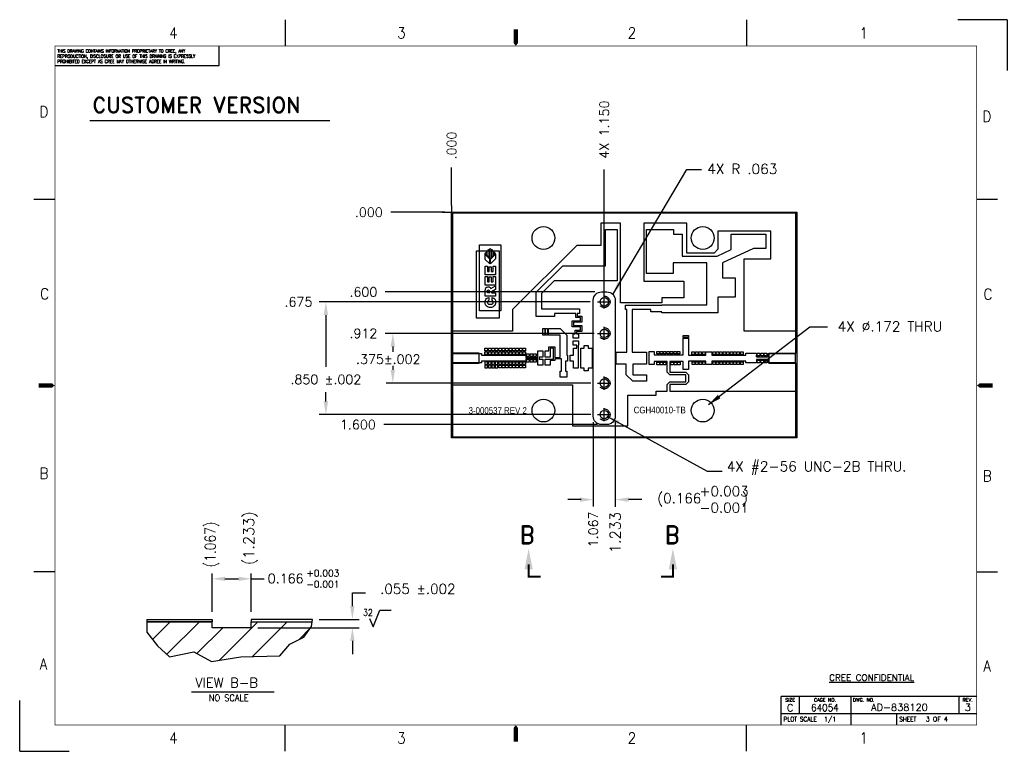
# Model space of a CAD drawing. Header units: inches. Extents: x 10.9 to 26.7, y -6.2 to 5.6.
# Drawn here: x 10.89 to 18.33, y -6.17 to -0.66 of the extents above; entities that cross this region are included whole.
import ezdxf
from ezdxf.enums import TextEntityAlignment as Align

# ---------------------------------------------------------------- set-up
doc = ezdxf.new("R2010")
doc.units = ezdxf.units.IN
doc.header["$MEASUREMENT"] = 0
for name, pattern in [('BROKEN', [0.125, 0.0625, -0.0625]), ('FILLPOLYEX', [101, 100, 1]), ('FILLPOLYIN', [101, 100, 1])]:
    doc.linetypes.add(name, pattern=pattern)
for name, color, linetype in [('BORDER', 9, 'Continuous'), ('CUTOUT_FAB_pill-flange', 7, 'Continuous'), ('HATCH', 6, 'Continuous'), ('HIDDEN', 7, 'BROKEN'), ('MASK', 3, 'Continuous'), ('MASKOUTL', 21, 'Continuous'), ('PALLET', 1, 'Continuous'), ('PALLEThole_FLANGE', 122, 'Continuous'), ('PCB', 6, 'Continuous'), ('PCBHOLE', 200, 'Continuous'), ('Substrate_Outline', 2, 'Continuous'), ('TEXT', 7, 'Continuous'), ('TEXT_CLEAR', 7, 'Continuous'), ('TOP', 5, 'Continuous')]:
    doc.layers.add(name, color=color, linetype=linetype)
doc.layers.add('DIM', color=1, linetype='Continuous', plot=False)
doc.styles.add('ARIAL_NEW', font='ARIAL.TTF', dxfattribs={"width": 0.85})
doc.styles.add('ROMAND', font='romand.shx')
doc.styles.add('ROMANS', font='romans.shx')
doc.dimstyles.get("Standard").update_dxf_attribs({"dimtxt": 0.07, "dimasz": 0.1, "dimexe": 0.05, "dimexo": 0.05, "dimgap": 0.06, "dimtad": 0, "dimtih": 1, "dimtoh": 1, "dimdec": 3, "dimzin": 4, "dimdsep": 46, "dimtxsty": 'ROMANS', "dimcen": 0.09, "dimadec": 0, "dimazin": 0, "dimtfac": 1, "dimtdec": 3, "dimtofl": 0, "dimtmove": 0, "dimatfit": 3, "dimfxl": 1, "dimtolj": 1, "dimtzin": 0, "dimarcsym": 0})

# ---------------------------------------------------------------- blocks, each defined once
blk = doc.blocks.new('LARROW')
blk.add_solid([(0.312, 0), (0, 0.0625), (0, -0.0625)])
blk = doc.blocks.new('2-56t')
blk.add_circle((0, 0), 0.032)
at = {"layer": 'HIDDEN', "linetype": 'BROKEN'}
blk.add_circle((0, 0), 0.043, dxfattribs=at)
blk = doc.blocks.new('block_template(2)_2000')
at = {"layer": 'BORDER'}
for p, q in [((2.28567, 4.98522), (2.28567, 4.9671)), ((2.6024, 4.98522), (2.6024, 4.9671)), ((2.24042, 4.95382), (2.24042, 4.9671)), ((2.1277, 4.95382), (2.24042, 4.95382)), ((2.11329, 4.86202), (2.1277, 4.86202)), ((2.76037, 4.86202), (2.77478, 4.86202)), ((2.1277, 4.60628), (2.11329, 4.60628)), ((2.76032, 4.60628), (2.77473, 4.60628)), ((2.63862, 4.52082), (2.63862, 4.50884)), ((2.67392, 4.52082), (2.67392, 4.50884)), ((2.74816, 4.52082), (2.74816, 4.50884)), ((2.76037, 4.50884), (2.62617, 4.50884)), ((2.67392, 4.50884), (2.67392, 4.5012)), ((2.70544, 4.50884), (2.70544, 4.5012)), ((2.28567, 4.48308), (2.28567, 4.5012)), ((2.6024, 4.48308), (2.6024, 4.5012))]:
    blk.add_line(p, q, dxfattribs=at)
for points in [[(2.44403, 4.96735, 0, 0.00939, 0), (2.44403, 4.97298, 0.00283, 0.00283, 0), (2.44403, 4.97863, 0.00283, 0.00283, 0)], [(2.12744, 4.73415, 0, 0.00939, 0), (2.12182, 4.73415, 0.00283, 0.00283, 0), (2.11649, 4.73415, 0.00283, 0.00283, 0)], [(2.76063, 4.73415, 0, 0.00939, 0), (2.76625, 4.73415, 0.00283, 0.00283, 0), (2.77128, 4.73415, 0.00283, 0.00283, 0)], [(2.44403, 4.50094, 0, 0.00939, 0), (2.44403, 4.49532, 0.00283, 0.00283, 0), (2.44403, 4.48966, 0.00283, 0.00283, 0)]]:
    blk.add_lwpolyline(points, format="xyseb", dxfattribs=at)
at = {"layer": 'BORDER', "const_width": 0.000451}
blk.add_lwpolyline([(2.76037, 4.9671), (2.1277, 4.9671), (2.1277, 4.5012), (2.76037, 4.5012)], close=True, dxfattribs=at)
at = {"layer": 'BORDER', "const_width": 0.000946}
for points in [[(2.62617, 4.52082), (2.76037, 4.52082)], [(2.62617, 4.5012), (2.62617, 4.52082)]]:
    blk.add_lwpolyline(points, dxfattribs=at)
at = {"layer": 'DEFPOINTS'}
for p, q in [((2.7814, 4.98522), (2.74745, 4.98522)), ((2.7814, 4.98522), (2.7814, 4.95032)), ((2.10352, 4.48308), (2.10352, 4.51798)), ((2.10352, 4.48308), (2.13747, 4.48308))]:
    blk.add_line(p, q, dxfattribs=at)
at = {"layer": 'BORDER', "style": 'ROMAND'}
for s, height, width, p in [('4', 0.00752, 0.9, (2.20603, 4.97228)), ('3', 0.00752, 0.9, (2.3626, 4.97245)), ('2', 0.00752, 0.9, (2.52087, 4.97245)), ('1', 0.00752, 0.9, (2.68001, 4.97228)), ('THIS DRAWING CONTAINS INFORMATION PROPRIETARY TO CREE, ANY', 0.0022065, 0.88, (2.12937, 4.96266)), ('REPRODUCTION, DISCLOSURE OR USE OF THIS DRAWING IS EXPRESSLY', 0.0022065, 0.9, (2.12937, 4.95909)), ('PROHIBITED EXCEPT AS CREE MAY OTHERWISE AGREE IN WRITING.', 0.0022065, 0.9, (2.12937, 4.95552)), ('D', 0.00752, 0.9, (2.11707, 4.91831)), ('D', 0.00752, 0.9, (2.7644, 4.91506)), ('C', 0.00752, 0.9, (2.11755, 4.7933)), ('C', 0.00752, 0.9, (2.7651, 4.79308)), ('B', 0.00752, 0.9, (2.11717, 4.67003)), ('B', 0.00752, 0.9, (2.76464, 4.6683)), ('A', 0.00752, 0.9, (2.11717, 4.5392)), ('A', 0.00752, 0.9, (2.76498, 4.53782)), ('PLOT SCALE', 0.003152, 0.9, (2.62789, 4.50352)), ('SHEET', 0.003152, 0.9, (2.70732, 4.50352)), ('4', 0.00752, 0.9, (2.20603, 4.48849)), ('3', 0.00752, 0.9, (2.3626, 4.48833)), ('2', 0.00752, 0.9, (2.52087, 4.48836)), ('1', 0.00752, 0.9, (2.68001, 4.48849))]:
    blk.add_text(s, height=height, dxfattribs=dict(at, width=width)).set_placement(p)
for s, height, p in [('SIZE', 0.002364, (2.63239, 4.51711)), ('C', 0.00492, (2.63239, 4.51042)), ('CAGE NO.', 0.002364, (2.65627, 4.51711))]:
    blk.add_text(s, height=height, dxfattribs=at).set_placement(p, align=Align.CENTER)
at = {"layer": 'BORDER', "style": 'ROMAND', "width": 0.9}
blk.add_text('64054', height=0.004917, dxfattribs=at).set_placement((2.65621, 4.51047), align=Align.CENTER)
at = {"layer": 'BORDER', "style": 'ROMAND'}
for s, p in [('DWG. NO.', (2.67549, 4.51711)), ('REV.', (2.75077, 4.51711))]:
    blk.add_text(s, height=0.002364, dxfattribs=at).set_placement(p)
at = {"layer": 'DIM', "style": 'ROMAND'}
blk.add_text('%%UCREE CONFIDENTIAL', height=0.0044256, dxfattribs=at).set_placement((2.65916, 4.53137))
at = {"layer": 'TEXT'}
for tag, p, height, style in [('DRWNO', (2.68789, 4.51081), 0.00492, 'ROMAND'), ('SCALE', (2.65563, 4.50357), 0.00315, 'ROMANS'), ('SHTNO', (2.72552, 4.50351), 0.00315, 'ROMANS')]:
    blk.add_attdef(tag, p, '', height=height, dxfattribs=dict(at, style=style))
at = {"layer": 'TEXT', "style": 'ROMAND'}
blk.add_attdef('REV.', text='', height=0.00492, dxfattribs=at).set_placement((2.75434, 4.51081), align=Align.CENTER)
blk = doc.blocks.new('*X27')
at = {"color": 0, "linetype": 'Continuous'}
for p, q in [((21.4909, 24.1425), (21.5973, 24.249)), ((21.5782, 24.0531), (21.7741, 24.249)), ((21.7599, 24.058), (21.9159, 24.214)), ((21.8958, 24.0172), (22.1277, 24.249)), ((22.0959, 24.0404), (22.3045, 24.249)), ((22.3739, 24.1416), (22.4474, 24.2151))]:
    blk.add_line(p, q, dxfattribs=at)

msp = doc.modelspace()

# ---------------------------------------------------------------- linework, layer by layer
for p, q in [((14.1462, -2.0578), (14.1462, -2.1258)), ((14.0752, -2.1078), (14.1852, -2.1078))]:
    msp.add_line(p, q)
at = {"layer": 'CUTOUT_FAB_pill-flange', "linetype": 'Continuous'}
msp.add_lwpolyline([(15.2132, -2.7708, -0.41421), (15.2762, -2.7078), (15.3162, -2.7078, -0.414217), (15.3792, -2.7708), (15.3792, -3.6448, -0.41421), (15.3162, -3.7078), (15.2762, -3.7078, -0.414217), (15.2132, -3.6448)], format="xyb", close=True, dxfattribs=at)
msp.add_lwpolyline([(15.2132, -2.7708, -0.41421), (15.2762, -2.7078), (15.3162, -2.7078, -0.414217), (15.3792, -2.7708), (15.3792, -3.6448, -0.41421), (15.3162, -3.7078), (15.2762, -3.7078, -0.414217), (15.2132, -3.6448)], format="xyb", close=True, dxfattribs=at)
msp.add_lwpolyline([(15.2132, -2.7708, -0.41421), (15.2762, -2.7078), (15.3162, -2.7078, -0.414217), (15.3792, -2.7708), (15.3792, -3.6448, -0.41421), (15.3162, -3.7078), (15.2762, -3.7078, -0.414217), (15.2132, -3.6448)], format="xyb", close=True, dxfattribs=at)
msp.add_lwpolyline([(15.2132, -2.7708, -0.41421), (15.2762, -2.7078), (15.3162, -2.7078, -0.414217), (15.3792, -2.7708), (15.3792, -3.6448, -0.41421), (15.3162, -3.7078), (15.2762, -3.7078, -0.414217), (15.2132, -3.6448)], format="xyb", close=True, dxfattribs=at)
at = {"layer": 'DIM'}
for p, q in [((11.4201, -1.416), (13.2291, -1.416)), ((14.1461, -2.0579), (14.1461, -1.7704)), ((15.2961, -2.8209), (15.2961, -1.7869)), ((14.0961, -2.1079), (13.6873, -2.1079)), ((15.2261, -2.7079), (13.6465, -2.7079)), ((14.0961, -2.7829), (13.1489, -2.7829)), ((15.1901, -2.7829), (13.1571, -2.7829)), ((13.1989, -2.8829), (13.1989, -3.2727)), ((15.2209, -3.0204), (13.6467, -3.0204)), ((14.0961, -3.0204), (13.6532, -3.0204)), ((13.7032, -3.1204), (13.7032, -3.1585)), ((13.7032, -3.2646), (13.7032, -3.2954)), ((15.1961, -3.3954), (13.6532, -3.3954)), ((13.1989, -3.5329), (13.1989, -3.4627)), ((15.1961, -3.6329), (13.1489, -3.6329)), ((15.2461, -3.7079), (13.6352, -3.7079)), ((15.2131, -3.689), (15.2131, -4.3251)), ((15.3792, -3.688), (15.3792, -4.3265)), ((15.2131, -3.8469), (15.2131, -4.3024)), ((15.123, -4.2729), (15.023, -4.2729)), ((15.5791, -4.2729), (15.4791, -4.2729)), ((13.3986, -5.0753), (13.3986, -4.9753)), ((13.3986, -4.9753), (13.4986, -4.9753)), ((13.1477, -5.1753), (13.4486, -5.1753)), ((12.6868, -5.2377), (13.4486, -5.2377)), ((13.3986, -5.3377), (13.3986, -5.4377))]:
    msp.add_line(p, q, dxfattribs=at)
at = {"layer": 'DIM', "linetype": 'Continuous'}
for p, q in [((12.3423, -5.1174), (12.3423, -4.8297)), ((12.6368, -5.1174), (12.6368, -4.8297)), ((12.4383, -4.8697), (12.5408, -4.8697)), ((12.6368, -4.8697), (12.7328, -4.8697)), ((12.1875, -5.7213), (12.8081, -5.7213))]:
    msp.add_line(p, q, dxfattribs=at)
at = {"layer": 'DIM', "const_width": 0.0155}
for points in [[(14.8159, -4.8534), (14.7265, -4.8534), (14.7265, -4.7604)], [(15.8134, -4.7604), (15.8134, -4.8534), (15.7227, -4.8534)]]:
    msp.add_lwpolyline(points, dxfattribs=at)
at = {"layer": 'DIM'}
for points in [[(13.1823, -2.8829), (13.2156, -2.8829), (13.1989, -2.7829)], [(13.6865, -3.1204), (13.7199, -3.1204), (13.7032, -3.0204)], [(13.6865, -3.2954), (13.7199, -3.2954), (13.7032, -3.3954)], [(13.1823, -3.5329), (13.2156, -3.5329), (13.1989, -3.6329)], [(15.1131, -4.2562), (15.1131, -4.2895), (15.2131, -4.2729)], [(15.4791, -4.2562), (15.4791, -4.2895), (15.3791, -4.2729)], [(13.3819, -5.0753), (13.4153, -5.0753), (13.3986, -5.1753)], [(13.3819, -5.3377), (13.4153, -5.3377), (13.3986, -5.2377)]]:
    msp.add_solid(points, dxfattribs=at)
at = {"layer": 'DIM', "linetype": 'Continuous'}
for points in [[(12.4383, -4.8537), (12.4383, -4.8857), (12.3423, -4.8697)], [(12.5408, -4.8537), (12.5408, -4.8857), (12.6368, -4.8697)]]:
    msp.add_solid(points, dxfattribs=at)
at = {"layer": 'MASK', "color": 3}
msp.add_lwpolyline([(14.3342, -2.3998), (14.5052, -2.3998), (14.5052, -2.9068), (14.3342, -2.9068)], close=True, dxfattribs=at)
at = {"layer": 'MASKOUTL', "linetype": 'Continuous'}
msp.add_lwpolyline([(14.1541, -2.1128), (16.7381, -2.1128), (16.7381, -3.1718), (16.5371, -3.1718), (16.5371, -3.2458), (16.7381, -3.2458), (16.7381, -3.8018), (14.1541, -3.8018), (14.1541, -3.2438), (14.3541, -3.2438), (14.3541, -3.1698), (14.1541, -3.1698)], close=True, dxfattribs=at)
at = {"layer": 'PALLET', "linetype": 'Continuous'}
for p, q in [((11.8494, -5.1941), (12.3423, -5.1941)), ((12.3423, -5.2377), (12.3423, -5.1941)), ((12.6368, -5.1941), (13.0955, -5.1941)), ((12.6368, -5.2377), (12.6368, -5.1941)), ((12.6368, -5.2377), (12.3423, -5.2377))]:
    msp.add_line(p, q, dxfattribs=at)
msp.add_lwpolyline([(11.8494, -5.1753), (11.8494, -5.2727), (11.9304, -5.3757), (12.0212, -5.4566), (12.2052, -5.4198), (12.3377, -5.4934), (12.5585, -5.4566), (12.8529, -5.4492), (12.9265, -5.361), (13.0321, -5.3095), (13.0914, -5.2286), (13.0977, -5.1753)], dxfattribs=at)
at = {"layer": 'PCB', "linetype": 'Continuous'}
for points in [[(11.8494, -5.1753), (12.3423, -5.1753), (12.3423, -5.1941), (11.8494, -5.1941)], [(13.0977, -5.1753), (12.6368, -5.1753)], [(12.6368, -5.1753), (12.6368, -5.1941), (13.0955, -5.1941)]]:
    msp.add_lwpolyline(points, dxfattribs=at)
at = {"layer": 'PCBHOLE'}
for centre in [(14.8381, -2.3018), (16.0381, -2.3018), (14.8381, -3.6018), (16.0381, -3.6018)]:
    msp.add_circle(centre, 0.086, dxfattribs=at)
at = {"layer": 'Substrate_Outline'}
msp.add_lwpolyline([(14.1462, -2.1078), (16.7462, -2.1078), (16.7462, -3.8078), (14.1462, -3.8078), (14.1462, -2.1078)], close=True, dxfattribs=at)
msp.add_lwpolyline([(14.1462, -2.1078), (16.7462, -2.1078), (16.7462, -3.8078), (14.1462, -3.8078), (14.1462, -2.1078)], close=True, dxfattribs=at)
at = {"layer": 'TEXT'}
for p, q in [((15.2961, -2.8329), (15.2961, -2.7329)), ((15.2461, -2.7829), (15.3461, -2.7829)), ((15.2961, -3.0704), (15.2961, -2.9704)), ((15.2461, -3.0204), (15.3461, -3.0204)), ((15.2961, -3.4454), (15.2961, -3.3454)), ((15.2461, -3.3954), (15.3461, -3.3954)), ((15.2461, -3.6329), (15.3461, -3.6329)), ((15.2961, -3.6829), (15.2961, -3.5829))]:
    msp.add_line(p, q, dxfattribs=at)
at = {"layer": 'TEXT', "linetype": 'Continuous'}
for p, q in [((13.5545, -5.2304), (13.6043, -5.1052)), ((13.6043, -5.1052), (13.6915, -5.1052)), ((13.5274, -5.1698), (13.5545, -5.2304))]:
    msp.add_line(p, q, dxfattribs=at)
at = {"layer": 'TOP', "color": 5}
msp.add_lwpolyline([(14.1462, -2.1078), (16.7462, -2.1078), (16.7462, -3.0038), (16.3512, -3.0038), (16.3512, -2.4578), (16.5502, -2.4578), (16.5502, -2.2498), (16.1522, -2.2498), (16.1522, -2.3868), (16.1232, -2.4158), (15.9172, -2.4158), (15.9172, -2.1898), (15.5932, -2.1898), (15.5932, -2.6278), (15.8962, -2.6278), (15.8962, -2.7518), (15.7292, -2.7518), (15.7292, -2.7898), (15.4182, -2.7898), (15.4182, -2.1898), (15.2712, -2.1898), (15.2712, -2.3588), (15.0892, -2.3588), (14.6052, -2.8408), (14.6052, -3.0048), (14.1462, -3.0048), (14.1462, -2.1078)], close=True, dxfattribs=at)
at = {"layer": 'TOP', "color": 4}
for points in [[(15.3052, -2.2388), (15.3922, -2.2388), (15.3922, -2.6258), (14.9192, -2.6258), (14.8242, -2.7198), (14.8242, -2.8358), (15.1102, -2.8358), (15.1102, -2.8718), (15.0932, -2.8718), (15.0932, -2.8908), (15.1282, -2.8908), (15.1282, -2.9358), (15.0632, -2.9358), (15.0632, -2.9608), (15.1282, -2.9608), (15.1282, -3.0058), (15.0882, -3.0058), (15.0882, -3.0248), (15.1032, -3.0248), (15.1032, -3.0568), (15.0622, -3.0568), (15.0622, -3.0248), (15.0782, -3.0248), (15.0782, -2.9958), (15.1182, -2.9958), (15.1182, -2.9708), (15.0532, -2.9708), (15.0532, -2.9258), (15.1182, -2.9258), (15.1182, -2.9008), (15.0832, -2.9008), (15.0832, -2.8718), (14.9202, -2.8718), (14.9202, -2.8938), (14.7842, -2.8938), (14.7842, -2.7098), (14.9832, -2.5118), (15.3052, -2.5118), (15.3052, -2.2388)], [(15.6132, -2.2388), (15.8182, -2.2388), (15.8182, -2.2738), (15.8822, -2.2738), (15.8822, -2.4398), (16.1462, -2.4398), (16.2522, -2.3878), (16.2522, -2.2738), (16.5132, -2.2738), (16.5132, -2.3818), (16.4212, -2.3818), (16.1872, -2.4898), (16.1872, -2.6028), (16.2822, -2.6028), (16.2822, -2.7478), (16.1512, -2.7478), (16.1512, -2.8658), (15.7312, -2.8658), (15.7312, -2.8588), (15.6462, -2.8588), (15.6462, -2.8418), (15.5052, -2.8418), (15.5052, -3.1618), (15.5102, -3.1618), (15.5102, -3.1618), (15.6152, -3.1618), (15.6152, -3.2518), (15.5112, -3.2518), (15.5112, -3.2518), (15.5112, -3.2518), (15.5112, -3.3318), (15.6132, -3.3318), (15.6132, -3.3818), (15.5112, -3.3818), (15.4602, -3.3318), (15.4602, -3.2518), (15.3852, -3.2518), (15.3852, -3.1618), (15.4652, -3.1618), (15.4652, -2.8418), (15.4572, -2.8418), (15.4572, -2.8088), (15.7292, -2.8088), (15.7292, -2.8058), (16.0682, -2.8058), (16.0682, -2.4898), (15.8152, -2.4898), (15.8152, -2.5688), (15.6132, -2.5688), (15.6132, -2.2388)], [(14.8332, -2.9848), (14.8482, -2.9848), (14.8482, -3.0348), (14.8332, -3.0348)], [(14.8752, -2.9848), (14.9632, -2.9848), (15.0132, -3.0348), (15.0132, -3.1848), (15.0182, -3.1848), (15.0182, -3.2288), (15.0032, -3.2288), (15.0032, -3.3058), (15.0132, -3.3058), (15.0132, -3.3508), (14.9632, -3.3508), (14.9632, -3.3058), (14.9732, -3.3058), (14.9732, -3.2118), (14.9232, -3.2118), (14.9232, -3.2248), (14.8882, -3.2248), (14.8882, -3.2608), (14.8512, -3.2608), (14.8512, -3.2148), (14.9132, -3.2148), (14.9132, -3.1328), (14.8882, -3.1328), (14.8882, -3.1988), (14.8512, -3.1988), (14.8512, -3.1528), (14.8782, -3.1528), (14.8782, -3.1228), (14.9232, -3.1228), (14.9232, -3.2018), (14.9632, -3.2018), (14.9632, -3.0348), (14.8752, -3.0348), (14.8752, -2.9848)], [(14.8542, -2.9848), (14.8692, -2.9848), (14.8692, -3.0348), (14.8542, -3.0348)], [(15.8912, -3.0358), (15.9312, -3.0358), (15.9312, -3.0508), (15.8912, -3.0508)], [(15.0622, -3.0768), (15.1032, -3.0768), (15.1032, -3.1088), (15.1002, -3.1088), (15.1002, -3.2818), (15.0652, -3.2818), (15.0652, -3.2288), (15.0402, -3.2288), (15.0402, -3.1848), (15.0652, -3.1848), (15.0652, -3.1318), (15.0902, -3.1318), (15.0902, -3.1088), (15.0622, -3.1088), (15.0622, -3.0768)], [(15.1452, -3.1118), (15.1752, -3.1118), (15.1752, -3.1318), (15.2052, -3.1318), (15.2052, -3.2818), (15.1752, -3.2818), (15.1752, -3.3018), (15.1452, -3.3018), (15.1452, -3.2818), (15.1202, -3.2818), (15.1202, -3.1318), (15.1452, -3.1318), (15.1452, -3.1118)], [(14.1552, -3.1718), (14.3702, -3.1718), (14.3702, -3.1848), (14.3702, -3.1848), (14.3702, -3.1848), (14.7052, -3.1848), (14.7052, -3.2018), (14.7962, -3.2018), (14.7962, -3.1528), (14.8332, -3.1528), (14.8332, -3.1988), (14.8062, -3.1988), (14.8062, -3.2148), (14.8332, -3.2148), (14.8332, -3.2608), (14.7962, -3.2608), (14.7962, -3.2118), (14.7052, -3.2118), (14.7052, -3.2288), (14.3702, -3.2288), (14.3702, -3.2288), (14.3702, -3.2288), (14.3702, -3.2418), (14.1552, -3.2418), (14.1552, -3.1718)], [(14.3972, -3.1328), (14.4172, -3.1328), (14.4172, -3.1528), (14.3972, -3.1528)], [(14.3972, -3.1588), (14.4172, -3.1588), (14.4172, -3.1788), (14.3972, -3.1788)], [(14.4232, -3.1328), (14.4432, -3.1328), (14.4432, -3.1528), (14.4232, -3.1528)], [(14.4232, -3.1588), (14.4432, -3.1588), (14.4432, -3.1788), (14.4232, -3.1788)], [(14.4492, -3.1328), (14.4692, -3.1328), (14.4692, -3.1528), (14.4492, -3.1528)], [(14.4492, -3.1588), (14.4692, -3.1588), (14.4692, -3.1788), (14.4492, -3.1788)], [(14.4752, -3.1328), (14.4952, -3.1328), (14.4952, -3.1528), (14.4752, -3.1528)], [(14.4752, -3.1588), (14.4952, -3.1588), (14.4952, -3.1788), (14.4752, -3.1788)], [(14.5012, -3.1328), (14.5212, -3.1328), (14.5212, -3.1528), (14.5012, -3.1528)], [(14.5012, -3.1588), (14.5212, -3.1588), (14.5212, -3.1788), (14.5012, -3.1788)], [(14.5272, -3.1328), (14.5472, -3.1328), (14.5472, -3.1528), (14.5272, -3.1528)], [(14.5272, -3.1588), (14.5472, -3.1588), (14.5472, -3.1788), (14.5272, -3.1788)], [(14.5532, -3.1328), (14.5732, -3.1328), (14.5732, -3.1528), (14.5532, -3.1528)], [(14.5532, -3.1588), (14.5732, -3.1588), (14.5732, -3.1788), (14.5532, -3.1788)], [(14.5792, -3.1328), (14.5992, -3.1328), (14.5992, -3.1528), (14.5792, -3.1528)], [(14.5792, -3.1588), (14.5992, -3.1588), (14.5992, -3.1788), (14.5792, -3.1788)], [(14.6052, -3.1328), (14.6252, -3.1328), (14.6252, -3.1528), (14.6052, -3.1528)], [(14.6052, -3.1588), (14.6252, -3.1588), (14.6252, -3.1788), (14.6052, -3.1788)], [(14.6312, -3.1328), (14.6512, -3.1328), (14.6512, -3.1528), (14.6312, -3.1528)], [(14.6312, -3.1588), (14.6512, -3.1588), (14.6512, -3.1788), (14.6312, -3.1788)], [(14.6572, -3.1328), (14.6772, -3.1328), (14.6772, -3.1528), (14.6572, -3.1528)], [(14.6572, -3.1588), (14.6772, -3.1588), (14.6772, -3.1788), (14.6572, -3.1788)], [(14.6832, -3.1328), (14.7032, -3.1328), (14.7032, -3.1528), (14.6832, -3.1528)], [(14.6832, -3.1588), (14.7032, -3.1588), (14.7032, -3.1788), (14.6832, -3.1788)], [(14.7112, -3.1758), (14.7312, -3.1758), (14.7312, -3.1958), (14.7112, -3.1958)], [(14.7372, -3.1758), (14.7572, -3.1758), (14.7572, -3.1958), (14.7372, -3.1958)], [(14.7632, -3.1758), (14.7832, -3.1758), (14.7832, -3.1958), (14.7632, -3.1958)], [(15.6932, -3.1558), (15.7112, -3.1558), (15.7112, -3.1758), (15.6932, -3.1758)], [(15.7172, -3.1558), (15.7372, -3.1558), (15.7372, -3.1758), (15.7172, -3.1758)], [(15.7432, -3.1558), (15.7612, -3.1558), (15.7612, -3.1758), (15.7432, -3.1758)], [(15.7672, -3.1558), (15.7872, -3.1558), (15.7872, -3.1758), (15.7672, -3.1758)], [(15.7932, -3.1558), (15.8132, -3.1558), (15.8132, -3.1758), (15.7932, -3.1758)], [(15.8192, -3.1558), (15.8392, -3.1558), (15.8392, -3.1758), (15.8192, -3.1758)], [(15.8452, -3.1558), (15.8652, -3.1558), (15.8652, -3.1758), (15.8452, -3.1758)], [(15.9572, -3.1588), (15.9772, -3.1588), (15.9772, -3.1788), (15.9572, -3.1788)], [(15.9832, -3.1588), (16.0032, -3.1588), (16.0032, -3.1788), (15.9832, -3.1788)], [(16.0092, -3.1588), (16.0292, -3.1588), (16.0292, -3.1788), (16.0092, -3.1788)], [(16.0352, -3.1588), (16.0552, -3.1588), (16.0552, -3.1788), (16.0352, -3.1788)], [(16.1132, -3.1588), (16.1332, -3.1588), (16.1332, -3.1788), (16.1132, -3.1788)], [(16.1392, -3.1588), (16.1592, -3.1588), (16.1592, -3.1788), (16.1392, -3.1788)], [(16.1652, -3.1588), (16.1852, -3.1588), (16.1852, -3.1788), (16.1652, -3.1788)], [(16.1922, -3.1588), (16.2122, -3.1588), (16.2122, -3.1788), (16.1922, -3.1788)], [(16.2182, -3.1588), (16.2382, -3.1588), (16.2382, -3.1788), (16.2182, -3.1788)], [(16.2442, -3.1588), (16.2642, -3.1588), (16.2642, -3.1788), (16.2442, -3.1788)], [(16.2702, -3.1588), (16.2902, -3.1588), (16.2902, -3.1788), (16.2702, -3.1788)], [(16.2962, -3.1588), (16.3162, -3.1588), (16.3162, -3.1788), (16.2962, -3.1788)], [(16.3222, -3.1588), (16.3422, -3.1588), (16.3422, -3.1788), (16.3222, -3.1788)], [(16.4492, -3.1708), (16.4692, -3.1708), (16.4692, -3.1908), (16.4492, -3.1908)], [(16.4752, -3.1708), (16.4952, -3.1708), (16.4952, -3.1908), (16.4752, -3.1908)], [(16.5012, -3.1708), (16.5212, -3.1708), (16.5212, -3.1908), (16.5012, -3.1908)], [(14.3972, -3.2549), (14.4172, -3.2549), (14.4172, -3.2349), (14.3972, -3.2349)], [(14.3972, -3.2809), (14.4172, -3.2809), (14.4172, -3.2609), (14.3972, -3.2609)], [(14.4232, -3.2549), (14.4432, -3.2549), (14.4432, -3.2349), (14.4232, -3.2349)], [(14.4232, -3.2809), (14.4432, -3.2809), (14.4432, -3.2609), (14.4232, -3.2609)], [(14.4492, -3.2549), (14.4692, -3.2549), (14.4692, -3.2349), (14.4492, -3.2349)], [(14.4492, -3.2809), (14.4692, -3.2809), (14.4692, -3.2609), (14.4492, -3.2609)], [(14.4752, -3.2549), (14.4952, -3.2549), (14.4952, -3.2349), (14.4752, -3.2349)], [(14.4752, -3.2809), (14.4952, -3.2809), (14.4952, -3.2609), (14.4752, -3.2609)], [(14.5012, -3.2348), (14.5212, -3.2348), (14.5212, -3.2548), (14.5012, -3.2548)], [(14.5012, -3.2608), (14.5212, -3.2608), (14.5212, -3.2808), (14.5012, -3.2808)], [(14.5272, -3.2348), (14.5472, -3.2348), (14.5472, -3.2548), (14.5272, -3.2548)], [(14.5272, -3.2608), (14.5472, -3.2608), (14.5472, -3.2808), (14.5272, -3.2808)], [(14.5532, -3.2348), (14.5732, -3.2348), (14.5732, -3.2548), (14.5532, -3.2548)], [(14.5532, -3.2608), (14.5732, -3.2608), (14.5732, -3.2808), (14.5532, -3.2808)], [(14.5792, -3.2348), (14.5992, -3.2348), (14.5992, -3.2548), (14.5792, -3.2548)], [(14.5792, -3.2608), (14.5992, -3.2608), (14.5992, -3.2808), (14.5792, -3.2808)], [(14.6052, -3.2348), (14.6252, -3.2348), (14.6252, -3.2548), (14.6052, -3.2548)], [(14.6052, -3.2608), (14.6252, -3.2608), (14.6252, -3.2808), (14.6052, -3.2808)], [(14.6312, -3.2348), (14.6512, -3.2348), (14.6512, -3.2548), (14.6312, -3.2548)], [(14.6312, -3.2608), (14.6512, -3.2608), (14.6512, -3.2808), (14.6312, -3.2808)], [(14.6572, -3.2348), (14.6772, -3.2348), (14.6772, -3.2548), (14.6572, -3.2548)], [(14.6572, -3.2608), (14.6772, -3.2608), (14.6772, -3.2808), (14.6572, -3.2808)], [(14.6832, -3.2348), (14.7032, -3.2348), (14.7032, -3.2548), (14.6832, -3.2548)], [(14.6832, -3.2608), (14.7032, -3.2608), (14.7032, -3.2808), (14.6832, -3.2808)], [(14.7112, -3.2178), (14.7312, -3.2178), (14.7312, -3.2378), (14.7112, -3.2378)], [(14.7372, -3.2178), (14.7572, -3.2178), (14.7572, -3.2378), (14.7372, -3.2378)], [(14.7632, -3.2178), (14.7832, -3.2178), (14.7832, -3.2378), (14.7632, -3.2378)], [(15.6932, -3.2378), (15.7112, -3.2378), (15.7112, -3.2578), (15.6932, -3.2578)], [(15.7172, -3.2378), (15.7372, -3.2378), (15.7372, -3.2578), (15.7172, -3.2578)], [(15.7432, -3.2378), (15.7612, -3.2378), (15.7612, -3.2578), (15.7432, -3.2578)], [(15.7972, -3.2378), (15.8172, -3.2378), (15.8172, -3.2578), (15.7972, -3.2578)], [(15.8232, -3.2378), (15.8432, -3.2378), (15.8432, -3.2578), (15.8232, -3.2578)], [(15.8492, -3.2378), (15.8692, -3.2378), (15.8692, -3.2578), (15.8492, -3.2578)], [(15.9582, -3.2348), (15.9782, -3.2348), (15.9782, -3.2548), (15.9582, -3.2548)], [(15.9842, -3.2348), (16.0042, -3.2348), (16.0042, -3.2548), (15.9842, -3.2548)], [(16.0102, -3.2348), (16.0302, -3.2348), (16.0302, -3.2548), (16.0102, -3.2548)], [(16.0362, -3.2348), (16.0562, -3.2348), (16.0562, -3.2548), (16.0362, -3.2548)], [(16.1142, -3.2348), (16.1342, -3.2348), (16.1342, -3.2548), (16.1142, -3.2548)], [(16.1402, -3.2348), (16.1602, -3.2348), (16.1602, -3.2548), (16.1402, -3.2548)], [(16.1662, -3.2348), (16.1862, -3.2348), (16.1862, -3.2548), (16.1662, -3.2548)], [(16.1922, -3.2348), (16.2122, -3.2348), (16.2122, -3.2548), (16.1922, -3.2548)], [(16.2182, -3.2348), (16.2382, -3.2348), (16.2382, -3.2548), (16.2182, -3.2548)], [(16.2442, -3.2348), (16.2642, -3.2348), (16.2642, -3.2548), (16.2442, -3.2548)], [(16.2702, -3.2348), (16.2902, -3.2348), (16.2902, -3.2548), (16.2702, -3.2548)], [(16.2962, -3.2348), (16.3162, -3.2348), (16.3162, -3.2548), (16.2962, -3.2548)], [(16.3222, -3.2348), (16.3422, -3.2348), (16.3422, -3.2548), (16.3222, -3.2548)], [(16.4492, -3.2228), (16.4692, -3.2228), (16.4692, -3.2428), (16.4492, -3.2428)], [(16.4752, -3.2228), (16.4952, -3.2228), (16.4952, -3.2428), (16.4752, -3.2428)], [(16.5012, -3.2228), (16.5212, -3.2228), (16.5212, -3.2428), (16.5012, -3.2428)]]:
    msp.add_lwpolyline(points, close=True, dxfattribs=at)
at = {"layer": 'TOP', "color": 6, "linetype": 'FILLPOLYIN'}
msp.add_lwpolyline([(14.5181, -2.3538), (14.5181, -2.851), (14.3572, -2.851), (14.3572, -2.3538)], close=True, dxfattribs=at)
at = {"layer": 'TOP', "color": 4, "linetype": 'FILLPOLYEX'}
for points in [[(14.4294, -2.4495), (14.4371, -2.457), (14.4448, -2.4495), (14.4448, -2.3876), (14.4371, -2.3801), (14.4294, -2.3876)], [(14.4105, -2.406), (14.4105, -2.4316), (14.3976, -2.4186)], [(14.3976, -2.4604), (14.4347, -2.4971), (14.4347, -2.4614), (14.3976, -2.4246)], [(14.4256, -2.3913), (14.4256, -2.4468), (14.4143, -2.4353), (14.4143, -2.4023)], [(14.4765, -2.4237), (14.4765, -2.4595), (14.4386, -2.4971), (14.4386, -2.4614)], [(14.4599, -2.4023), (14.4599, -2.4353), (14.4485, -2.4468), (14.4485, -2.3913)], [(14.4636, -2.406), (14.4636, -2.4316), (14.4765, -2.4186)], [(14.4165, -2.5154), (14.4165, -2.5548), (14.4284, -2.5548), (14.4284, -2.5181), (14.444, -2.5181), (14.444, -2.5548), (14.4594, -2.5548), (14.4594, -2.5141), (14.4765, -2.5141), (14.4765, -2.5786), (14.3999, -2.5786), (14.3999, -2.5154)], [(14.4162, -2.5928), (14.4162, -2.6322), (14.4281, -2.6322), (14.4281, -2.5955), (14.4438, -2.5955), (14.4438, -2.6322), (14.4592, -2.6322), (14.4592, -2.5915), (14.4763, -2.5915), (14.4763, -2.6561), (14.3996, -2.6561), (14.3996, -2.5928)], [(14.432, -2.6723), (14.4355, -2.6748), (14.4381, -2.6772), (14.4391, -2.6788), (14.4412, -2.6823), (14.4769, -2.6633), (14.4769, -2.6901), (14.4456, -2.7073), (14.4456, -2.7149), (14.4769, -2.7149), (14.4769, -2.7391), (14.4001, -2.7391), (14.4001, -2.6948), (14.4005, -2.6902), (14.4017, -2.6839), (14.4034, -2.6798), (14.4049, -2.6778), (14.4067, -2.6753), (14.4095, -2.6734), (14.4134, -2.6713), (14.4187, -2.6701), (14.4204, -2.67), (14.4248, -2.67), (14.4288, -2.6709)], [(14.4274, -2.7498), (14.4274, -2.7723), (14.4249, -2.7731), (14.4218, -2.7748), (14.4195, -2.777), (14.4179, -2.7796), (14.4169, -2.7824), (14.4165, -2.7835), (14.4165, -2.786), (14.4165, -2.7876), (14.4175, -2.7916), (14.4195, -2.7949), (14.4221, -2.7974), (14.425, -2.7992), (14.4286, -2.8004), (14.4334, -2.8012), (14.4385, -2.8013), (14.4419, -2.8014), (14.446, -2.8008), (14.4498, -2.8003), (14.4525, -2.7991), (14.4547, -2.7982), (14.4566, -2.7965), (14.4582, -2.7941), (14.4596, -2.7909), (14.4603, -2.7876), (14.4601, -2.7847), (14.4599, -2.7824), (14.459, -2.7799), (14.4576, -2.7779), (14.4566, -2.7764), (14.4534, -2.7742), (14.4518, -2.7735), (14.4518, -2.7508), (14.4565, -2.752), (14.4617, -2.7546), (14.4651, -2.7562), (14.4698, -2.7605), (14.4739, -2.7658), (14.477, -2.7749), (14.4783, -2.784), (14.478, -2.7874), (14.4775, -2.7958), (14.4755, -2.8036), (14.4716, -2.8109), (14.4653, -2.8167), (14.4595, -2.8205), (14.4531, -2.8231), (14.4461, -2.8244), (14.4431, -2.8245), (14.4392, -2.8246), (14.4322, -2.8249), (14.4234, -2.8232), (14.4164, -2.8204), (14.4102, -2.8161), (14.4059, -2.8111), (14.4019, -2.8043), (14.3997, -2.7955), (14.3989, -2.7884), (14.3992, -2.7843), (14.3996, -2.7778), (14.4018, -2.7699), (14.4043, -2.7645), (14.4091, -2.7585), (14.4129, -2.7563), (14.4184, -2.753)]]:
    msp.add_lwpolyline(points, close=True, dxfattribs=at)
at = {"layer": 'TOP', "color": 4, "linetype": 'FILLPOLYIN'}
msp.add_lwpolyline([(14.4311, -2.7041), (14.4311, -2.7152), (14.4156, -2.7152), (14.4156, -2.7032), (14.4161, -2.7001), (14.4163, -2.6988), (14.4174, -2.6962), (14.4188, -2.695), (14.4209, -2.694), (14.4231, -2.6937), (14.4255, -2.694), (14.4272, -2.6948), (14.4289, -2.6964), (14.4298, -2.6981), (14.4303, -2.6999), (14.4307, -2.7017)], close=True, dxfattribs=at)
at = {"layer": 'TOP'}
msp.add_lwpolyline([(14.1462, -3.4078), (15.0572, -3.4078), (15.0572, -3.7168), (15.4742, -3.7168), (15.4742, -3.4858), (15.6882, -3.4858), (15.6882, -3.4548), (15.7712, -3.4548), (15.7712, -3.4068), (15.7912, -3.3868), (15.9112, -3.3868), (15.9112, -3.3318), (15.7912, -3.3318), (15.7712, -3.3118), (15.7712, -3.2318), (15.6712, -3.2318), (15.6712, -3.2558), (15.6352, -3.2558), (15.6352, -3.1578), (15.6712, -3.1578), (15.6712, -3.1818), (15.8912, -3.1818), (15.8912, -3.0568), (15.9312, -3.0568), (15.9312, -3.1848), (16.0612, -3.1848), (16.0612, -3.1588), (16.1072, -3.1588), (16.1072, -3.1848), (16.3622, -3.1848), (16.3622, -3.1708), (16.4432, -3.1708), (16.4432, -3.1968), (16.4432, -3.1848), (16.4432, -3.1968), (16.5312, -3.1968), (16.5312, -3.1718), (16.7352, -3.1718), (16.7352, -3.2428), (16.5312, -3.2428), (16.5312, -3.2168), (16.4432, -3.2168), (16.4432, -3.2288), (16.4432, -3.2428), (16.3622, -3.2428), (16.3622, -3.2298), (16.3622, -3.2298), (16.1072, -3.2288), (16.1072, -3.2548), (16.0612, -3.2548), (16.0612, -3.2288), (15.9312, -3.2288), (15.9312, -3.2938), (15.8912, -3.2938), (15.8912, -3.2318), (15.7912, -3.2318), (15.7912, -3.3118), (15.9112, -3.3118), (15.9312, -3.3318), (15.9312, -3.3868), (15.9112, -3.4068), (15.7912, -3.4068), (15.7912, -3.4548), (16.7462, -3.4548), (16.7462, -3.8078), (14.1462, -3.8078), (14.1462, -3.4078)], close=True, dxfattribs=at)
for p in [(14.4227, -2.3941), (14.4256, -2.3913), (14.4486, -2.3913), (14.4515, -2.3941)]:
    msp.add_point(p, dxfattribs=at)

# ---------------------------------------------------------------- block references
at = {"xscale": 10.97507909363375, "yscale": 10.97507909363376, "zscale": 10.97507909363376}
msp.add_blockref('block_template(2)_2000', (-12.1938, -55.3708), dxfattribs=at).add_auto_attribs({'SCALE': '1/1', 'SHTNO': '3 OF 4', 'DRWNO': 'AD-838120', 'REV.': '3'})
at = {"layer": 'DIM', "xscale": -0.5, "yscale": 0.5, "zscale": 0.5, "rotation": 270}
for p in [(14.7265, -4.7979), (15.8134, -4.7979)]:
    msp.add_blockref('LARROW', p, dxfattribs=at)
at = {"layer": 'HATCH', "linetype": 'Continuous', "xscale": 1.248000000000001, "yscale": 1.248000000000001, "zscale": 1.248}
msp.add_blockref('*X27', (-14.9285, -35.4568), dxfattribs=at)
at = {"layer": 'PALLEThole_FLANGE', "linetype": 'Continuous'}
for p in [(15.2961, -2.7829), (15.2961, -3.0204), (15.2961, -3.3954), (15.2961, -3.6329)]:
    msp.add_blockref('2-56t', p, dxfattribs=at)

# ---------------------------------------------------------------- texts
at = {"layer": 'DIM', "linetype": 'Continuous', "style": 'ROMAND'}
for s, height, p in [('CUSTOMER VERSION', 0.117, (11.4394, -1.3585)), ('B', 0.135, (14.6582, -4.6059)), ('B', 0.135, (15.7503, -4.6059)), ('VIEW B-B', 0.072, (12.215, -5.6885))]:
    msp.add_text(s, height=height, dxfattribs=at).set_placement(p)
at = {"layer": 'DIM', "linetype": 'Continuous', "style": 'ROMANS', "width": 0.85}
msp.add_text('(1.067)', height=0.08, rotation=90, dxfattribs=at).set_placement((12.3679, -4.7831))
at = {"layer": 'DIM', "attachment_point": 5, "rotation": 90, "style": 'ROMANS'}
for s, insert, char_height in [('4X 1.150', (15.2961, -1.4852), 0.07), ('\\A1;.000', (14.1461, -1.6054), 0.07), ('(1.233)', (12.6309, -4.5641), 0.08), ('\\A1;1.067', (15.2131, -4.4974), 0.07), ('\\A1;1.233', (15.3792, -4.5215), 0.08)]:
    msp.add_mtext(s, dxfattribs=dict(at, insert=insert, char_height=char_height))
at = {"layer": 'DIM', "linetype": 'Continuous', "style": 'ROMANS'}
for s, insert, char_height, attachment_point in [('{4X R .063}', (16.0722, -1.7818), 0.0756, 4), ('(0.166      )', (16.0364, -4.2752), 0.0744, 5), ('+0.003\\P-0.001', (16.1985, -4.2716), 0.0744, 5), ('.055 ±.002', (13.8916, -4.9458), 0.0744, 5)]:
    msp.add_mtext(s, dxfattribs=dict(at, insert=insert, char_height=char_height, attachment_point=attachment_point))
at = {"layer": 'DIM', "style": 'ROMANS'}
for s, insert, char_height, attachment_point in [('\\A1;.000', (13.5223, -2.1079), 0.07, 5), ('\\A1;.600', (13.4815, -2.7079), 0.07, 5), ('\\A1;.675', (12.9921, -2.7829), 0.07, 5), ('4X {\\fRomanS|b0|i0|c0|p34;∅}.172 THRU', (17.0546, -2.9684), 0.0756, 4), ('\\A1;.912', (13.4817, -3.0204), 0.07, 5), ('.375±.002', (13.6688, -3.2151), 0.07, 5), ('\\A1;.850 %%P.002', (13.1989, -3.3677), 0.07, 5), ('\\A1;1.600', (13.4402, -3.7079), 0.07, 5), ('4X #2-56 UNC-2B THRU.', (16.2188, -4.0352), 0.0756, 4), ('0.166', (12.8957, -4.8672), 0.07, 5), ('+0.003\\P-0.001', (13.1766, -4.8686), 0.05, 5)]:
    msp.add_mtext(s, dxfattribs=dict(at, insert=insert, char_height=char_height, attachment_point=attachment_point))
at = {"layer": 'TEXT', "linetype": 'Continuous', "style": 'ROMANS', "width": 0.85}
msp.add_text('32', height=0.05, dxfattribs=at).set_placement((13.4792, -5.1486))
at = {"layer": 'TEXT', "style": 'ROMANS', "width": 0.9}
msp.add_text('NO SCALE', height=0.04996, dxfattribs=at).set_placement((12.3177, -5.7917))
at = {"layer": 'TEXT_CLEAR', "color": 6, "linetype": 'FILLPOLYIN', "style": 'ARIAL_NEW', "width": 0.85}
for s, p in [('3-000537 REV 2', (14.2741, -3.6265)), ('CGH40010-TB', (15.5177, -3.623))]:
    msp.add_text(s, height=0.05, dxfattribs=at).set_placement(p)

# ---------------------------------------------------------------- leaders
at = {"layer": 'DIM'}
for points in [[(15.3606, -2.7264), (15.9187, -1.7849), (16.0282, -1.7849)], [(16.0825, -3.5574), (16.8459, -2.9716), (16.9783, -2.9716)], [(15.3161, -3.6449), (16.0708, -4.058), (16.1839, -4.058)]]:
    msp.add_leader(points, dimstyle='Standard', override={"dimgap": 0.06, "dimtad": 0}, dxfattribs=at)

doc.saveas('drawing.dxf')
